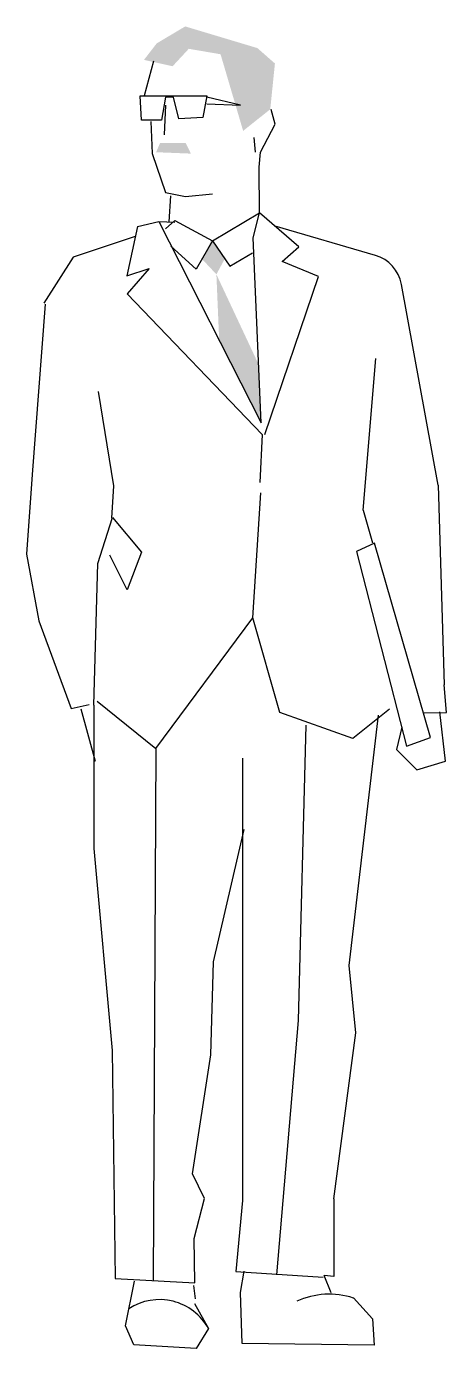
# Model space of a CAD drawing. Extents: x -0.23 to 0.34, y 0 to 1.81.
import ezdxf

# ---------------------------------------------------------------- set-up
doc = ezdxf.new("R2010")
doc.units = 0
doc.header["$LTSCALE"] = 1.2
doc.header["$MEASUREMENT"] = 0
doc.layers.add('GENTE', color=7, linetype='CONTINUOUS')

msp = doc.modelspace()

# ---------------------------------------------------------------- linework, layer by layer
at = {"layer": 'GENTE'}
for p, q in [((-0.0586, 1.7594), (-0.0714, 1.7118)), ((-0.0751, 1.6788), (-0.0769, 1.7118)), ((-0.0769, 1.7118), (-0.0366, 1.7118)), ((-0.0421, 1.7099), (-0.0476, 1.6788)), ((-0.0421, 1.6989), (-0.0439, 1.6586)), ((-0.0311, 1.7099), (-0.0421, 1.7099)), ((-0.0366, 1.7118), (0.0147, 1.7118)), ((-0.0238, 1.6806), (-0.0311, 1.7099)), ((0.0147, 1.7118), (0.0092, 1.6824)), ((0.0606, 1.6989), (0.0147, 1.7099)), ((0.0147, 1.7008), (0.0606, 1.6989)), ((0.0092, 1.6824), (-0.0238, 1.6806)), ((0.1082, 1.6733), (0.1027, 1.6934)), ((-0.0476, 1.6788), (-0.0751, 1.6788)), ((-0.0623, 1.6769), (-0.0604, 1.6329)), ((0.0881, 1.6348), (0.1082, 1.6733)), ((0.0789, 1.6549), (0.0807, 1.6348)), ((-0.0604, 1.6329), (-0.0421, 1.5798)), ((0.0862, 1.6146), (0.0881, 1.6348)), ((0.0867, 1.5522), (0.0862, 1.6146)), ((-0.0421, 1.5798), (-0.0146, 1.5743)), ((-0.035, 1.5751), (-0.0373, 1.5396)), ((-0.0146, 1.5743), (0.0221, 1.5779)), ((-0.0804, 1.5333), (-0.051, 1.5403)), ((-0.051, 1.5403), (-0.0293, 1.5394)), ((-0.051, 1.5403), (0.0888, 1.2652)), ((-0.0293, 1.5413), (-0.0421, 1.5303)), ((-0.0293, 1.5413), (0.0221, 1.5137)), ((0.0221, 1.5137), (0.0867, 1.5522)), ((0.078, 1.5178), (0.0867, 1.5522)), ((0.1403, 1.5054), (0.0867, 1.5522)), ((-0.0834, 1.5195), (-0.1682, 1.4916)), ((-0.0804, 1.5333), (-0.0949, 1.4661)), ((0.0888, 1.2652), (0.078, 1.5178)), ((0.2452, 1.4939), (0.1082, 1.5339)), ((0.0001, 1.4752), (-0.0348, 1.5064)), ((0.0221, 1.5137), (0.0001, 1.4752)), ((0.0221, 1.5137), (0.0459, 1.4789)), ((0.1176, 1.4856), (0.1403, 1.5054)), ((-0.1682, 1.4916), (-0.2085, 1.4286)), ((0.0459, 1.4789), (0.0771, 1.4972)), ((0.1673, 1.4652), (0.1176, 1.4856)), ((-0.0949, 1.4661), (-0.0642, 1.4758)), ((-0.0642, 1.4758), (-0.0944, 1.4413)), ((0.0938, 1.2492), (0.1673, 1.4652)), ((0.3309, 1.1798), (0.2809, 1.4542)), ((-0.0944, 1.4413), (0.0904, 1.2492)), ((-0.2065, 1.427), (-0.2246, 1.1942)), ((0.2286, 1.1455), (0.2459, 1.3529)), ((-0.1341, 1.308), (-0.1134, 1.1787)), ((0.0904, 1.2492), (0.0869, 1.1836)), ((-0.2246, 1.1942), (-0.2324, 1.0856)), ((-0.1134, 1.1787), (-0.116, 1.1348)), ((0.3309, 1.1798), (0.3392, 0.9071)), ((0.0773, 0.9985), (0.0883, 1.1693)), ((0.2286, 1.1455), (0.2413, 1.1011)), ((-0.1346, 1.0729), (-0.1144, 1.1357)), ((-0.1144, 1.1357), (-0.0748, 1.0882)), ((-0.2324, 1.0856), (-0.2153, 0.9945)), ((-0.0946, 1.0366), (-0.1184, 1.0842)), ((-0.0748, 1.0882), (-0.0946, 1.0366)), ((0.2439, 1.1007), (0.2193, 1.089)), ((0.2193, 1.089), (0.2879, 0.8232)), ((0.3206, 0.835), (0.2439, 1.1007)), ((-0.14, 0.8791), (-0.1346, 1.0729)), ((-0.2153, 0.9945), (-0.1712, 0.8745)), ((-0.0552, 0.8201), (0.0773, 0.9985)), ((0.1146, 0.8691), (0.0773, 0.9985)), ((0.3426, 0.8691), (0.3392, 0.9071)), ((-0.1712, 0.8745), (-0.1467, 0.88)), ((-0.158, 0.8741), (-0.1382, 0.8028)), ((-0.14, 0.8791), (-0.1401, 0.6834)), ((-0.1354, 0.8848), (-0.0552, 0.8201)), ((0.2144, 0.8336), (0.1146, 0.8691)), ((0.2645, 0.8736), (0.2144, 0.8336)), ((0.3108, 0.8689), (0.3426, 0.8691)), ((0.3413, 0.8028), (0.3334, 0.8702)), ((0.1502, 0.8521), (0.1394, 0.4481)), ((0.2094, 0.5236), (0.2493, 0.8657)), ((0.2812, 0.8492), (0.274, 0.8187)), ((0.2879, 0.8232), (0.3206, 0.835)), ((-0.0552, 0.8201), (-0.0589, 0.0929)), ((0.274, 0.8187), (0.3017, 0.7909)), ((0.0632, 0.8068), (0.0632, 0.2022)), ((0.3017, 0.7909), (0.3413, 0.8028)), ((0.0238, 0.5283), (0.0654, 0.7095)), ((-0.1401, 0.6834), (-0.1151, 0.4071)), ((0.02, 0.4014), (0.0238, 0.5283)), ((0.2186, 0.4313), (0.2094, 0.5236)), ((0.1394, 0.4481), (0.1097, 0.1007)), ((0.1881, 0.2044), (0.2186, 0.4313)), ((-0.1151, 0.4071), (-0.111, 0.0957)), ((-0.0053, 0.2389), (0.02, 0.4014)), ((0.0113, 0.205), (-0.0053, 0.2389)), ((-0.003, 0.1503), (0.0113, 0.205)), ((0.0632, 0.2022), (0.0541, 0.1052)), ((0.1881, 0.2044), (0.1882, 0.0984)), ((-0.0017, 0.0899), (-0.003, 0.1503)), ((-0.111, 0.0957), (-0.0017, 0.0899)), ((-0.0968, 0.0311), (-0.0846, 0.092)), ((0.0541, 0.1052), (0.1738, 0.0975)), ((0.0606, 0.0767), (0.0654, 0.1056)), ((0.1845, 0.0761), (0.175, 0.0997)), ((0.1882, 0.0984), (0.175, 0.0997)), ((-0.0037, 0.0862), (-0.0016, 0.068)), ((0.063, 0.0069), (0.0606, 0.0767)), ((-0.0023, 0.0616), (0.0168, 0.0272)), ((0.2152, 0.0691), (0.2412, 0.0406)), ((0.2412, 0.0406), (0.2436, 0.0045)), ((-0.0856, 0.0052), (-0.0968, 0.0311)), ((0.0168, 0.0272), (0, 0)), ((0, 0), (-0.0856, 0.0052)), ((0.2436, 0.0045), (0.063, 0.0069))]:
    msp.add_line(p, q, dxfattribs=at)
for centre, radius, start, end in [((0.2309, 1.4451), 0.0508, 10.318, 73.6958), ((0.1821, -0.0331), 0.1074, 72.0736, 114.4627), ((-0.0502, -0.0094), 0.0763, 28.6224, 123.307)]:
    msp.add_arc(centre, radius, start, end, dxfattribs=at)
for points in [[(-0.054, 1.7836), (0.0837, 1.7771), (-0.0151, 1.8067)], [(-0.0715, 1.761), (-0.0323, 1.7523), (-0.054, 1.7836), (-0.0051, 1.7816)], [(0.0333, 1.7687), (0.1077, 1.7561), (-0.054, 1.7836), (0.0837, 1.7771)], [(0.0642, 1.664), (0.1013, 1.6935), (0.0333, 1.7687), (0.1077, 1.7561)], [(-0.0549, 1.6348), (-0.0494, 1.6476), (-0.0073, 1.6329), (-0.0146, 1.6476)], [(0.0206, 1.5145), (0.0079, 1.4889), (0.039, 1.489), (0.0276, 1.4679)], [(0.0276, 1.4679), (0.0844, 1.3469), (0.0314, 1.3782), (0.0888, 1.2652)]]:
    msp.add_solid(points, dxfattribs=at)

doc.saveas('drawing.dxf')
